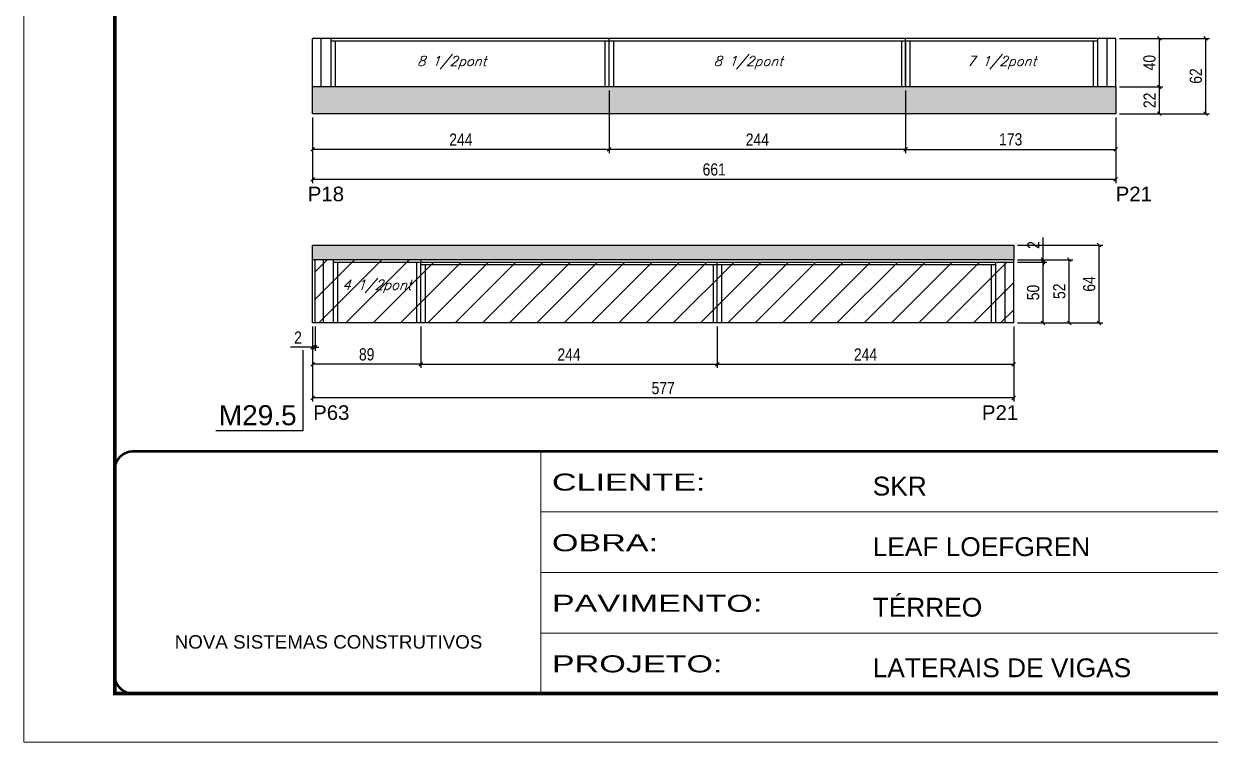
# Model space of a CAD drawing. Extents: x 3309 to 9590, y -2522 to 14608.
# Drawn here: x 8078 to 9054, y 8964 to 9554 of the extents above; entities that cross this region are included whole.
import ezdxf

# ---------------------------------------------------------------- set-up
doc = ezdxf.new("R2010")
doc.units = 0
doc.linetypes.add('CONTINUO', pattern=[0])
doc.linetypes.add('DASHED', pattern=[0.75, 0.5, -0.25])
for name, color, linetype in [('5', 5, 'Continuous'), ('COTA', 241, 'Continuous'), ('NOMENCLATURA', 7, 'Continuous'), ('Painéis', 200, 'Continuous'), ('SARR_2.2x7', 40, 'Continuous'), ('SARR_3.5x7', 81, 'Continuous'), ('texto', 7, 'Continuous')]:
    doc.layers.add(name, color=color, linetype=linetype)
for name, color, linetype, lineweight in [('Folhas', 255, 'Continuous', 9), ('Hachura', 251, 'Continuous', 9), ('SARRAFO DE PRESSAO', 251, 'DASHED', 9)]:
    doc.layers.add(name, color=color, linetype=linetype, lineweight=lineweight)
doc.styles.add('ARIAL', font='arial.ttf')
doc.styles.add('COTA TECNICA', font='techl___.ttf', dxfattribs={"height": 10})
doc.styles.add('Romans', font='romans.shx')
doc.styles.get("Standard").update_dxf_attribs({"font": 'arial.ttf'})
doc.styles.add('Tecnologia', font='')
doc.styles.get('Tecnologia').set_extended_font_data('Forgotten Futurist')
doc.dimstyles.new('PAINEL', dxfattribs={"dimtxt": 10, "dimasz": 3, "dimexe": 3, "dimexo": 3, "dimgap": 3, "dimtad": 1, "dimdec": 1, "dimzin": 12, "dimdsep": 46, "dimtxsty": 'COTA TECNICA', "dimblk1": 'OBLIQUE', "dimblk2": 'OBLIQUE', "dimsah": 1, "dimcen": 0.9, "dimclrd": 4, "dimclre": 4, "dimclrt": 240, "dimadec": 1, "dimazin": 3, "dimtfac": 1, "dimtdec": 1, "dimtmove": 0, "dimatfit": 3, "dimfxl": 1, "dimtolj": 1, "dimtzin": 12, "dimarcsym": 0})

# ---------------------------------------------------------------- blocks, each defined once
blk = doc.blocks.new('9999999999')
at = {"color": 30, "linetype": 'CONTINUO'}
for p, q in [((98564.56, 34230.21), (98564.56, 34429.45)), ((98564.56, 34379.64), (99583.98, 34379.64)), ((98564.56, 34329.83), (99487.98, 34329.83)), ((98564.56, 34280.02), (99487.98, 34280.02))]:
    blk.add_line(p, q, dxfattribs=at)
at = {"color": 30, "linetype": 'CONTINUO', "const_width": 2}
blk.add_lwpolyline([(99583.98, 34230.21), (99583.98, 34414.45, 0.414214), (99568.98, 34429.45), (98228.98, 34429.45, 0.414214), (98213.98, 34414.45), (98213.98, 34245.21, 0.414214), (98228.98, 34230.21), (99583.98, 34230.21)], format="xyb", dxfattribs=at)
at = {"layer": 'Folhas'}
blk.add_lwpolyline([(98138.98, 34190.21), (99623.98, 34190.21), (99623.98, 35240.21), (98138.98, 35240.21)], close=True, dxfattribs=at)
at = {"layer": 'Folhas', "color": 30, "const_width": 3}
blk.add_lwpolyline([(98213.98, 34230.21), (99583.98, 34230.21), (99583.98, 35200.21), (98213.98, 35200.21)], close=True, dxfattribs=at)
at = {"color": 7, "linetype": 'Continuous', "ltscale": 5, "style": 'ARIAL'}
for s, height, p in [('SKR', 15.483, (98837.68, 34393.13)), ('LEAF LOEFGREN', 15.4829, (98837.68, 34343.32)), ('TÉRREO', 15.483, (98837.68, 34293.51)), ('NOVA SISTEMAS CONSTRUTIVOS', 11.0592, (98263.19, 34267.21)), ('LATERAIS DE VIGAS', 15.4829, (98837.68, 34243.7))]:
    blk.add_text(s, height=height, dxfattribs=at).set_placement(p)
at = {"layer": 'Folhas', "color": 7, "style": 'Tecnologia', "width": 1.5}
for s, p in [('CLIENTE:', (98573.65, 34397.17)), ('OBRA:', (98573.65, 34347.31)), ('PAVIMENTO:', (98573.65, 34297.5)), ('PROJETO:', (98573.65, 34247.69))]:
    blk.add_text(s, height=14, dxfattribs=at).set_placement(p)
blk = doc.blocks.new('_Oblique')
at = {"color": 0, "linetype": 'ByBlock', "lineweight": -2}
blk.add_line((-0.5, -0.5), (0.5, 0.5), dxfattribs=at)
blk = doc.blocks.new('*D2032')
at = {"layer": 'COTA', "color": 4, "linetype": 'ByBlock', "lineweight": -2, "transparency": 16777216}
for p, q in [((8559.64, 9499.46), (8559.64, 9448.13)), ((8803.64, 9499.46), (8803.64, 9448.13)), ((8803.64, 9451.13), (8559.64, 9451.13))]:
    blk.add_line(p, q, dxfattribs=at)
at = {"layer": 'Defpoints', "color": 0, "linetype": 'ByBlock', "transparency": 16777216}
for p in [(8559.64, 9502.46), (8803.64, 9502.46), (8559.64, 9451.13)]:
    blk.add_point(p, dxfattribs=at)
at = {"layer": 'COTA', "color": 4, "linetype": 'ByBlock', "lineweight": -2, "transparency": 16777216, "xscale": 3, "yscale": 3, "zscale": 3, "rotation": 180}
blk.add_blockref('_Oblique', (8559.64, 9451.13), dxfattribs=at)
at = {"layer": 'COTA', "color": 4, "linetype": 'ByBlock', "lineweight": -2, "transparency": 16777216, "xscale": 3, "yscale": 3, "zscale": 3}
blk.add_blockref('_Oblique', (8803.64, 9451.13), dxfattribs=at)
at = {"layer": 'COTA', "color": 240, "linetype": 'ByBlock', "transparency": 16777216, "insert": (8681.64, 9459.21), "char_height": 10, "attachment_point": 5, "style": 'COTA TECNICA'}
blk.add_mtext('\\A1;244', dxfattribs=at)
blk = doc.blocks.new('*D2033')
at = {"layer": 'COTA', "color": 4, "linetype": 'ByBlock', "lineweight": -2, "transparency": 16777216}
for p, q in [((8559.64, 9499.46), (8559.64, 9448.13)), ((8315.64, 9477.46), (8315.64, 9448.13)), ((8559.64, 9451.13), (8315.64, 9451.13))]:
    blk.add_line(p, q, dxfattribs=at)
at = {"layer": 'Defpoints', "color": 0, "linetype": 'ByBlock', "transparency": 16777216}
for p in [(8559.64, 9502.46), (8315.64, 9480.46), (8315.64, 9451.13)]:
    blk.add_point(p, dxfattribs=at)
at = {"layer": 'COTA', "color": 4, "linetype": 'ByBlock', "lineweight": -2, "transparency": 16777216, "xscale": 3, "yscale": 3, "zscale": 3, "rotation": 180}
blk.add_blockref('_Oblique', (8315.64, 9451.13), dxfattribs=at)
at = {"layer": 'COTA', "color": 4, "linetype": 'ByBlock', "lineweight": -2, "transparency": 16777216, "xscale": 3, "yscale": 3, "zscale": 3}
blk.add_blockref('_Oblique', (8559.64, 9451.13), dxfattribs=at)
at = {"layer": 'COTA', "color": 240, "linetype": 'ByBlock', "transparency": 16777216, "insert": (8437.64, 9459.21), "char_height": 10, "attachment_point": 5, "style": 'COTA TECNICA'}
blk.add_mtext('\\A1;244', dxfattribs=at)
blk = doc.blocks.new('*D2034')
at = {"layer": 'COTA', "color": 4, "linetype": 'ByBlock', "lineweight": -2, "transparency": 16777216}
for p, q in [((8315.64, 9477.46), (8315.64, 9423.48)), ((8976.64, 9477.46), (8976.64, 9423.48)), ((8976.64, 9426.48), (8315.64, 9426.48))]:
    blk.add_line(p, q, dxfattribs=at)
at = {"layer": 'Defpoints', "color": 0, "linetype": 'ByBlock', "transparency": 16777216}
for p in [(8315.64, 9480.46), (8976.64, 9480.46), (8315.64, 9426.48)]:
    blk.add_point(p, dxfattribs=at)
at = {"layer": 'COTA', "color": 4, "linetype": 'ByBlock', "lineweight": -2, "transparency": 16777216, "xscale": 3, "yscale": 3, "zscale": 3, "rotation": 180}
blk.add_blockref('_Oblique', (8315.64, 9426.48), dxfattribs=at)
at = {"layer": 'COTA', "color": 4, "linetype": 'ByBlock', "lineweight": -2, "transparency": 16777216, "xscale": 3, "yscale": 3, "zscale": 3}
blk.add_blockref('_Oblique', (8976.64, 9426.48), dxfattribs=at)
at = {"layer": 'COTA', "color": 240, "linetype": 'ByBlock', "transparency": 16777216, "insert": (8646.14, 9434.59), "char_height": 10, "attachment_point": 5, "style": 'COTA TECNICA'}
blk.add_mtext('\\A1;661', dxfattribs=at)
blk = doc.blocks.new('*D2035')
at = {"layer": 'COTA', "color": 4, "lineweight": -2, "transparency": 16777216}
for p, q in [((8803.64, 9499.46), (8803.64, 9448.13)), ((8976.64, 9477.46), (8976.64, 9448.13)), ((8803.64, 9451.13), (8976.64, 9451.13))]:
    blk.add_line(p, q, dxfattribs=at)
at = {"layer": 'Defpoints', "color": 0, "transparency": 16777216}
for p in [(8803.64, 9502.46), (8976.64, 9480.46), (8976.64, 9451.13)]:
    blk.add_point(p, dxfattribs=at)
at = {"layer": 'COTA', "color": 4, "lineweight": -2, "transparency": 16777216, "xscale": 3, "yscale": 3, "zscale": 3, "rotation": 180}
blk.add_blockref('_Oblique', (8803.64, 9451.13), dxfattribs=at)
at = {"layer": 'COTA', "color": 4, "lineweight": -2, "transparency": 16777216, "xscale": 3, "yscale": 3, "zscale": 3}
blk.add_blockref('_Oblique', (8976.64, 9451.13), dxfattribs=at)
at = {"layer": 'COTA', "color": 240, "transparency": 16777216, "insert": (8890.14, 9459.35), "char_height": 10, "attachment_point": 5, "style": 'COTA TECNICA'}
blk.add_mtext('\\A1;173', dxfattribs=at)
blk = doc.blocks.new('*D2036')
at = {"layer": 'COTA', "color": 4, "lineweight": -2, "transparency": 16777216}
for p, q in [((8979.64, 9502.46), (9015.47, 9502.46)), ((9012.47, 9480.46), (9012.47, 9502.46)), ((8979.64, 9480.46), (9015.47, 9480.46))]:
    blk.add_line(p, q, dxfattribs=at)
at = {"layer": 'Defpoints', "color": 0, "transparency": 16777216}
for p in [(8976.64, 9502.46), (9012.47, 9502.46), (8976.64, 9480.46)]:
    blk.add_point(p, dxfattribs=at)
at = {"layer": 'COTA', "color": 4, "lineweight": -2, "transparency": 16777216, "xscale": 3, "yscale": 3, "zscale": 3}
for p, rotation in [((9012.47, 9502.46), 90), ((9012.47, 9480.46), 270)]:
    blk.add_blockref('_Oblique', p, dxfattribs=dict(at, rotation=rotation))
at = {"layer": 'COTA', "color": 240, "transparency": 16777216, "insert": (9004.47, 9491.46), "char_height": 10, "attachment_point": 5, "rotation": 90, "style": 'COTA TECNICA'}
blk.add_mtext('\\A1;22', dxfattribs=at)
blk = doc.blocks.new('*D2037')
at = {"layer": 'COTA', "color": 4, "lineweight": -2, "transparency": 16777216}
for p, q in [((8979.64, 9542.46), (9015.47, 9542.46)), ((9012.47, 9502.46), (9012.47, 9542.46)), ((8979.64, 9502.46), (9015.47, 9502.46))]:
    blk.add_line(p, q, dxfattribs=at)
at = {"layer": 'Defpoints', "color": 0, "transparency": 16777216}
for p in [(8976.64, 9542.46), (9012.47, 9542.46), (8976.64, 9502.46)]:
    blk.add_point(p, dxfattribs=at)
at = {"layer": 'COTA', "color": 4, "lineweight": -2, "transparency": 16777216, "xscale": 3, "yscale": 3, "zscale": 3}
for p, rotation in [((9012.47, 9542.46), 90), ((9012.47, 9502.46), 270)]:
    blk.add_blockref('_Oblique', p, dxfattribs=dict(at, rotation=rotation))
at = {"layer": 'COTA', "color": 240, "transparency": 16777216, "insert": (9004.37, 9522.46), "char_height": 10, "attachment_point": 5, "rotation": 90, "style": 'COTA TECNICA'}
blk.add_mtext('\\A1;40', dxfattribs=at)
blk = doc.blocks.new('*D2038')
at = {"layer": 'COTA', "color": 4, "lineweight": -2, "transparency": 16777216}
for p, q in [((8979.64, 9542.46), (9053.62, 9542.46)), ((9050.62, 9480.46), (9050.62, 9542.46)), ((8979.64, 9480.46), (9053.62, 9480.46))]:
    blk.add_line(p, q, dxfattribs=at)
at = {"layer": 'Defpoints', "color": 0, "transparency": 16777216}
for p in [(8976.64, 9542.46), (9050.62, 9542.46), (8976.64, 9480.46)]:
    blk.add_point(p, dxfattribs=at)
at = {"layer": 'COTA', "color": 4, "lineweight": -2, "transparency": 16777216, "xscale": 3, "yscale": 3, "zscale": 3}
for p, rotation in [((9050.62, 9542.46), 90), ((9050.62, 9480.46), 270)]:
    blk.add_blockref('_Oblique', p, dxfattribs=dict(at, rotation=rotation))
at = {"layer": 'COTA', "color": 240, "transparency": 16777216, "insert": (9042.52, 9511.46), "char_height": 10, "attachment_point": 5, "rotation": 90, "style": 'COTA TECNICA'}
blk.add_mtext('\\A1;62', dxfattribs=at)
blk = doc.blocks.new('*D2039')
at = {"layer": 'COTA', "color": 4, "linetype": 'ByBlock', "lineweight": -2, "transparency": 16777216}
for p, q in [((8315.64, 9305.43), (8315.64, 9271.4)), ((8404.64, 9305.43), (8404.64, 9271.4)), ((8404.64, 9274.4), (8315.64, 9274.4))]:
    blk.add_line(p, q, dxfattribs=at)
at = {"layer": 'Defpoints', "color": 0, "linetype": 'ByBlock', "transparency": 16777216}
for p in [(8315.64, 9308.43), (8404.64, 9308.43), (8315.64, 9274.4)]:
    blk.add_point(p, dxfattribs=at)
at = {"layer": 'COTA', "color": 4, "linetype": 'ByBlock', "lineweight": -2, "transparency": 16777216, "xscale": 3, "yscale": 3, "zscale": 3, "rotation": 180}
blk.add_blockref('_Oblique', (8315.64, 9274.4), dxfattribs=at)
at = {"layer": 'COTA', "color": 4, "linetype": 'ByBlock', "lineweight": -2, "transparency": 16777216, "xscale": 3, "yscale": 3, "zscale": 3}
blk.add_blockref('_Oblique', (8404.64, 9274.4), dxfattribs=at)
at = {"layer": 'COTA', "color": 240, "linetype": 'ByBlock', "transparency": 16777216, "insert": (8360.14, 9282.5), "char_height": 10, "attachment_point": 5, "style": 'COTA TECNICA'}
blk.add_mtext('\\A1;89', dxfattribs=at)
blk = doc.blocks.new('*D2041')
at = {"layer": 'COTA', "color": 4, "linetype": 'ByBlock', "lineweight": -2, "transparency": 16777216}
for p, q in [((8315.64, 9305.43), (8315.64, 9243.69)), ((8892.64, 9305.43), (8892.64, 9243.69)), ((8892.64, 9246.69), (8315.64, 9246.69))]:
    blk.add_line(p, q, dxfattribs=at)
at = {"layer": 'Defpoints', "color": 0, "linetype": 'ByBlock', "transparency": 16777216}
for p in [(8315.64, 9308.43), (8892.64, 9308.43), (8315.64, 9246.69)]:
    blk.add_point(p, dxfattribs=at)
at = {"layer": 'COTA', "color": 4, "linetype": 'ByBlock', "lineweight": -2, "transparency": 16777216, "xscale": 3, "yscale": 3, "zscale": 3, "rotation": 180}
blk.add_blockref('_Oblique', (8315.64, 9246.69), dxfattribs=at)
at = {"layer": 'COTA', "color": 4, "linetype": 'ByBlock', "lineweight": -2, "transparency": 16777216, "xscale": 3, "yscale": 3, "zscale": 3}
blk.add_blockref('_Oblique', (8892.64, 9246.69), dxfattribs=at)
at = {"layer": 'COTA', "color": 240, "linetype": 'ByBlock', "transparency": 16777216, "insert": (8604.14, 9254.8), "char_height": 10, "attachment_point": 5, "style": 'COTA TECNICA'}
blk.add_mtext('\\A1;577', dxfattribs=at)
blk = doc.blocks.new('*D2042')
at = {"layer": 'COTA', "color": 4, "lineweight": -2, "transparency": 16777216}
for p, q in [((8895.64, 9360.43), (8941.29, 9360.43)), ((8938.29, 9308.43), (8938.29, 9360.43)), ((8895.64, 9308.43), (8941.29, 9308.43))]:
    blk.add_line(p, q, dxfattribs=at)
at = {"layer": 'Defpoints', "color": 0, "transparency": 16777216}
for p in [(8892.64, 9360.43), (8938.29, 9360.43), (8892.64, 9308.43)]:
    blk.add_point(p, dxfattribs=at)
at = {"layer": 'COTA', "color": 4, "lineweight": -2, "transparency": 16777216, "xscale": 3, "yscale": 3, "zscale": 3}
for p, rotation in [((8938.29, 9360.43), 90), ((8938.29, 9308.43), 270)]:
    blk.add_blockref('_Oblique', p, dxfattribs=dict(at, rotation=rotation))
at = {"layer": 'COTA', "color": 240, "transparency": 16777216, "insert": (8930.18, 9334.43), "char_height": 10, "attachment_point": 5, "rotation": 90, "style": 'COTA TECNICA'}
blk.add_mtext('\\A1;52', dxfattribs=at)
blk = doc.blocks.new('*D2040')
at = {"layer": 'COTA', "color": 4, "lineweight": -2, "transparency": 16777216}
for p, q in [((8404.64, 9305.43), (8404.64, 9271.4)), ((8648.64, 9305.43), (8648.64, 9271.4)), ((8404.64, 9274.4), (8648.64, 9274.4))]:
    blk.add_line(p, q, dxfattribs=at)
at = {"layer": 'Defpoints', "color": 0, "transparency": 16777216}
for p in [(8404.64, 9308.43, 0), (8648.64, 9308.43, 0), (8648.64, 9274.4)]:
    blk.add_point(p, dxfattribs=at)
at = {"layer": 'COTA', "color": 4, "lineweight": -2, "transparency": 16777216, "xscale": 3, "yscale": 3, "zscale": 3, "rotation": 180}
blk.add_blockref('_Oblique', (8404.64, 9274.4), dxfattribs=at)
at = {"layer": 'COTA', "color": 4, "lineweight": -2, "transparency": 16777216, "xscale": 3, "yscale": 3, "zscale": 3}
blk.add_blockref('_Oblique', (8648.64, 9274.4), dxfattribs=at)
at = {"layer": 'COTA', "color": 240, "transparency": 16777216, "insert": (8526.64, 9282.47), "char_height": 10, "attachment_point": 5, "style": 'COTA TECNICA'}
blk.add_mtext('\\A1;244', dxfattribs=at)
blk = doc.blocks.new('*D2043')
at = {"layer": 'COTA', "color": 4, "lineweight": -2, "transparency": 16777216}
for p, q in [((8648.64, 9305.43), (8648.64, 9271.4)), ((8892.64, 9305.43), (8892.64, 9271.4)), ((8648.64, 9274.4), (8892.64, 9274.4))]:
    blk.add_line(p, q, dxfattribs=at)
at = {"layer": 'Defpoints', "color": 0, "transparency": 16777216}
for p in [(8648.64, 9308.43, 0), (8892.64, 9308.43, 0), (8892.64, 9274.4)]:
    blk.add_point(p, dxfattribs=at)
at = {"layer": 'COTA', "color": 4, "lineweight": -2, "transparency": 16777216, "xscale": 3, "yscale": 3, "zscale": 3, "rotation": 180}
blk.add_blockref('_Oblique', (8648.64, 9274.4), dxfattribs=at)
at = {"layer": 'COTA', "color": 4, "lineweight": -2, "transparency": 16777216, "xscale": 3, "yscale": 3, "zscale": 3}
blk.add_blockref('_Oblique', (8892.64, 9274.4), dxfattribs=at)
at = {"layer": 'COTA', "color": 240, "transparency": 16777216, "insert": (8770.64, 9282.47), "char_height": 10, "attachment_point": 5, "style": 'COTA TECNICA'}
blk.add_mtext('\\A1;244', dxfattribs=at)
blk = doc.blocks.new('*D2044')
at = {"layer": 'COTA', "color": 4, "lineweight": -2, "transparency": 16777216}
for p, q in [((8895.64, 9372.43), (8965.89, 9372.43)), ((8962.89, 9308.43), (8962.89, 9372.43)), ((8895.64, 9308.43), (8965.89, 9308.43))]:
    blk.add_line(p, q, dxfattribs=at)
at = {"layer": 'Defpoints', "color": 0, "transparency": 16777216}
for p in [(8892.64, 9372.43, 0), (8962.89, 9372.43), (8892.64, 9308.43, 0)]:
    blk.add_point(p, dxfattribs=at)
at = {"layer": 'COTA', "color": 4, "lineweight": -2, "transparency": 16777216, "xscale": 3, "yscale": 3, "zscale": 3}
for p, rotation in [((8962.89, 9372.43), 90), ((8962.89, 9308.43), 270)]:
    blk.add_blockref('_Oblique', p, dxfattribs=dict(at, rotation=rotation))
at = {"layer": 'COTA', "color": 240, "transparency": 16777216, "insert": (8954.79, 9340.43), "char_height": 10, "attachment_point": 5, "rotation": 90, "style": 'COTA TECNICA'}
blk.add_mtext('\\A1;64', dxfattribs=at)
blk = doc.blocks.new('*D2045')
at = {"layer": 'COTA', "color": 4, "lineweight": -2, "transparency": 16777216}
for p, q in [((8315.64, 9305.43), (8315.64, 9285.39)), ((8317.64, 9305.43), (8317.64, 9285.39)), ((8315.64, 9288.39), (8297.53, 9288.39)), ((8317.64, 9288.39), (8315.64, 9288.39)), ((8317.64, 9288.39), (8320.64, 9288.39))]:
    blk.add_line(p, q, dxfattribs=at)
at = {"layer": 'Defpoints', "color": 0, "transparency": 16777216}
for p in [(8315.64, 9308.43, 0), (8317.64, 9308.43, 0), (8315.64, 9288.39)]:
    blk.add_point(p, dxfattribs=at)
at = {"layer": 'COTA', "color": 4, "lineweight": -2, "transparency": 16777216, "xscale": 3, "yscale": 3, "zscale": 3}
blk.add_blockref('_Oblique', (8315.64, 9288.39), dxfattribs=at)
at = {"layer": 'COTA', "color": 4, "lineweight": -2, "transparency": 16777216, "xscale": 3, "yscale": 3, "zscale": 3, "rotation": 180}
blk.add_blockref('_Oblique', (8317.64, 9288.39), dxfattribs=at)
at = {"layer": 'COTA', "color": 240, "transparency": 16777216, "insert": (8303.59, 9296.39), "char_height": 10, "attachment_point": 5, "style": 'COTA TECNICA'}
blk.add_mtext('\\A1;2', dxfattribs=at)
blk = doc.blocks.new('*D2046')
at = {"layer": 'COTA', "color": 4, "lineweight": -2, "transparency": 16777216}
for p, q in [((8895.64, 9358.43), (8919.75, 9358.43)), ((8916.75, 9308.43), (8916.75, 9358.43)), ((8895.64, 9308.43), (8919.75, 9308.43))]:
    blk.add_line(p, q, dxfattribs=at)
at = {"layer": 'Defpoints', "color": 0, "transparency": 16777216}
for p in [(8892.64, 9358.43, 0), (8916.75, 9358.43), (8892.64, 9308.43, 0)]:
    blk.add_point(p, dxfattribs=at)
at = {"layer": 'COTA', "color": 4, "lineweight": -2, "transparency": 16777216, "xscale": 3, "yscale": 3, "zscale": 3}
for p, rotation in [((8916.75, 9358.43), 90), ((8916.75, 9308.43), 270)]:
    blk.add_blockref('_Oblique', p, dxfattribs=dict(at, rotation=rotation))
at = {"layer": 'COTA', "color": 240, "transparency": 16777216, "insert": (8908.64, 9333.43), "char_height": 10, "attachment_point": 5, "rotation": 90, "style": 'COTA TECNICA'}
blk.add_mtext('\\A1;50', dxfattribs=at)
blk = doc.blocks.new('*D2047')
at = {"layer": 'COTA', "color": 4, "lineweight": -2, "transparency": 16777216}
for p, q in [((8916.75, 9360.43), (8916.75, 9378.54)), ((8895.64, 9360.43), (8919.75, 9360.43)), ((8895.64, 9358.43), (8919.75, 9358.43)), ((8916.75, 9358.43), (8916.75, 9360.43)), ((8916.75, 9358.43), (8916.75, 9355.43))]:
    blk.add_line(p, q, dxfattribs=at)
at = {"layer": 'Defpoints', "color": 0, "transparency": 16777216}
for p in [(8892.64, 9360.43, 0), (8892.64, 9358.43, 0), (8916.75, 9360.43)]:
    blk.add_point(p, dxfattribs=at)
at = {"layer": 'COTA', "color": 4, "lineweight": -2, "transparency": 16777216, "xscale": 3, "yscale": 3, "zscale": 3}
for p, rotation in [((8916.75, 9360.43), 270), ((8916.75, 9358.43), 90)]:
    blk.add_blockref('_Oblique', p, dxfattribs=dict(at, rotation=rotation))
at = {"layer": 'COTA', "color": 240, "transparency": 16777216, "insert": (8908.75, 9372.49), "char_height": 10, "attachment_point": 5, "rotation": 90, "style": 'COTA TECNICA'}
blk.add_mtext('\\A1;2', dxfattribs=at)

msp = doc.modelspace()

# ---------------------------------------------------------------- hatches: boundary and pattern name
at = {"layer": 'COTA'}
h = msp.add_hatch(dxfattribs=at)
h.set_pattern_fill('AR-CONC', color=256, scale=0.03)
h.set_pattern_definition([(50, (0, -11.7322), (5.46554, -0.4781726), [0.5715, -6.2865]), (355, (0, -11.732), (-1.0573026, 5.7317054), [0.4572, -5.0292175]), (100.451445, (0.4555, -11.772), (4.4082374, 5.2535326), [0.4857003, -5.3427073]), (46.1842, (0, -10.208), (8.1323712, -1.26127), [0.85725, -9.42975]), (96.63556, (0.678, -10.313), (7.122124, 7.4227837), [0.7285507, -8.014068]), (351.18415, (0, -10.208), (7.122124, 7.422784), [0.685799, -7.543792]), (21, (0.762, -10.5892), (4.5484317, -3.067956), [0.5715, -6.2865]), (326, (0.762, -10.589), (1.8540609, 5.525639), [0.4572, -5.0292]), (71.451445, (1.141, -10.845), (6.4024926, 2.457683), [0.4857003, -5.3426981]), (37.5, (0, -11.7322), (0.0926581, 2.53665117), [0, -4.96824, 0, -5.1054, 0, -5.04825]), (7.5, (0, -11.7322), (2.0045899, 3.00541724), [0, -2.91084, 0, -4.85394, 0, -1.92405]), (327.5, (-1.6993, -11.7322), (4.06771786, -0.17186232), [0, -1.905, 0, -5.9436, 0, -7.8867]), (317.5, (-2.4613, -11.7322), (4.4438754, 0.7627947), [0, -2.4765, 0, -3.94716, 0, -5.6007])])
h.paths.add_polyline_path([(8315.64, 9502.46), (8315.64, 9480.46), (8976.64, 9480.46), (8976.64, 9502.46)])
h = msp.add_hatch(dxfattribs=at)
h.set_pattern_fill('AR-CONC', color=256, scale=0.03)
h.set_pattern_definition([(50, (4543.624, -362.402), (5.46554, -0.4781726), [0.5715, -6.2865]), (355, (4543.624, -362.402), (-1.0573026, 5.7317054), [0.4572, -5.0292175]), (100.451445, (4544.0795, -362.4417), (4.4082374, 5.2535326), [0.4857003, -5.3427073]), (46.1842, (4543.624, -360.878), (8.1323712, -1.26127), [0.85725, -9.42975]), (96.63556, (4544.302, -360.983), (7.122124, 7.422784), [0.728551, -8.014068]), (351.18415, (4543.624, -360.878), (7.122124, 7.422784), [0.685799, -7.543792]), (21, (4544.386, -361.259), (4.5484317, -3.067956), [0.5715, -6.2865]), (326, (4544.386, -361.259), (1.8540609, 5.525639), [0.4572, -5.0292]), (71.451445, (4544.765, -361.5145), (6.4024926, 2.457683), [0.4857003, -5.342698]), (37.5, (4543.624, -362.4019), (0.0926581, 2.53665117), [0, -4.96824, 0, -5.1054, 0, -5.04825]), (7.5, (4543.624, -362.402), (2.0045899, 3.00541724), [0, -2.91084, 0, -4.85394, 0, -1.92405]), (327.5, (4541.9248, -362.4019), (4.06771786, -0.17186232), [0, -1.905, 0, -5.9436, 0, -7.8867]), (317.5, (4541.1628, -362.402), (4.4438754, 0.7627947), [0, -2.4765, 0, -3.94716, 0, -5.6007])])
h.paths.add_polyline_path([(8892.64, 9360.43), (8892.64, 9372.43), (8315.64, 9372.43), (8315.64, 9360.43)])
at = {"layer": 'Hachura', "linetype": 'ByBlock'}
h = msp.add_hatch(dxfattribs=at)
h.set_pattern_fill('ANSI31', color=256, scale=5)
h.paths.add_polyline_path([(8404.64, 9308.43), (8404.64, 9358.43), (8404.64, 9360.43), (8317.64, 9360.43), (8317.64, 9308.43)])
h.paths.add_polyline_path([(8404.64, 9358.43), (8404.64, 9308.43), (8648.64, 9308.43), (8648.64, 9358.43)])
h.paths.add_polyline_path([(8648.64, 9358.43), (8648.64, 9308.43), (8892.64, 9308.43), (8892.64, 9358.43)])

# ---------------------------------------------------------------- linework, layer by layer
at = {"layer": 'COTA'}
for p, q in [((8315.64, 9480.46), (8315.64, 9502.46)), ((8976.64, 9502.46), (8976.64, 9480.46)), ((8976.64, 9480.46), (8315.64, 9480.46)), ((8315.64, 9360.43), (8315.64, 9372.43)), ((8315.64, 9372.43), (8892.64, 9372.43)), ((8892.64, 9372.43), (8892.64, 9360.43))]:
    msp.add_line(p, q, dxfattribs=at)
at = {"layer": 'NOMENCLATURA', "linetype": 'Continuous'}
for p, q in [((8307.73, 9220.07, 0), (8307.73, 9285.88, 0)), ((8235.85, 9220.07, 0), (8307.73, 9220.07, 0))]:
    msp.add_line(p, q, dxfattribs=at)
at = {"layer": 'Painéis', "linetype": 'ByBlock'}
for p, q in [((8976.64, 9542.46), (8315.64, 9542.46)), ((8315.64, 9502.46), (8315.64, 9542.46)), ((8559.64, 9502.46), (8559.64, 9542.46)), ((8803.64, 9502.46), (8803.64, 9542.46)), ((8976.64, 9502.46), (8976.64, 9542.46)), ((8976.64, 9502.46), (8315.64, 9502.46)), ((8892.64, 9360.43), (8315.64, 9360.43)), ((8315.64, 9308.43), (8315.64, 9360.43)), ((8317.64, 9308.43), (8317.64, 9360.43)), ((8404.64, 9308.43), (8404.64, 9358.43)), ((8648.64, 9308.43), (8648.64, 9358.43)), ((8892.64, 9308.43), (8892.64, 9358.43)), ((8892.64, 9308.43), (8315.64, 9308.43))]:
    msp.add_line(p, q, dxfattribs=at)
msp.add_lwpolyline([(8404.64, 9358.43), (8892.64, 9358.43), (8892.64, 9360.43), (8404.64, 9360.43)], close=True, dxfattribs=at)
at = {"layer": 'SARR_2.2x7', "linetype": 'Continuous'}
for p, q in [((8322.64, 9502.46), (8322.64, 9542.46)), ((8969.64, 9502.46), (8969.64, 9542.46)), ((8559.64, 9540.26), (8330.64, 9540.26)), ((8803.64, 9540.26), (8559.64, 9540.26)), ((8961.64, 9540.26), (8803.64, 9540.26)), ((8324.64, 9308.43), (8324.64, 9360.43)), ((8404.64, 9358.23), (8332.64, 9358.23)), ((8648.64, 9356.23), (8404.64, 9356.23)), ((8877.64, 9356.23), (8648.64, 9356.23)), ((8885.64, 9308.43), (8885.64, 9358.43))]:
    msp.add_line(p, q, dxfattribs=at)
at = {"layer": 'SARR_3.5x7'}
for p, q in [((8330.64, 9542.46), (8330.64, 9502.46)), ((8961.64, 9542.46), (8961.64, 9502.46)), ((8334.14, 9540.26), (8334.14, 9502.46)), ((8556.14, 9540.26), (8556.14, 9502.46)), ((8563.14, 9540.26), (8563.14, 9502.46)), ((8800.14, 9540.26), (8800.14, 9502.46)), ((8803.64, 9540.26), (8803.64, 9502.46)), ((8807.14, 9540.26), (8807.14, 9502.46)), ((8958.14, 9540.26), (8958.14, 9502.46)), ((8332.64, 9360.43), (8332.64, 9308.43)), ((8336.14, 9358.23), (8336.14, 9308.43)), ((8401.14, 9358.23), (8401.14, 9308.43)), ((8408.14, 9356.23), (8408.14, 9308.43)), ((8645.14, 9356.23), (8645.14, 9308.43)), ((8652.14, 9356.23), (8652.14, 9308.43)), ((8874.14, 9356.23), (8874.14, 9308.43)), ((8877.64, 9358.43), (8877.64, 9308.43))]:
    msp.add_line(p, q, dxfattribs=at)

# ---------------------------------------------------------------- block references
at = {"layer": 'SARRAFO DE PRESSAO', "color": 6, "linetype": 'ByBlock'}
msp.add_blockref('9999999999', (-90061.11, -25226.65), dxfattribs=at)

# ---------------------------------------------------------------- texts
at = {"layer": '5', "linetype": 'Continuous'}
for s, rotation, p in [('P18', 359.99996, (8311.64, 9408.47)), ('P21', 359.99996, (8976.55, 9408.47)), ('P63', 0.00004, (8316.09, 9228.68)), ('P21', 0.00004, (8866.46, 9228.68))]:
    msp.add_text(s, height=12, rotation=rotation, dxfattribs=at).set_placement(p)
at = {"layer": 'NOMENCLATURA', "linetype": 'Continuous'}
msp.add_text('M29.5', height=16.5, dxfattribs=at).set_placement((8238.42, 9224.27, 0))
at = {"layer": 'texto', "color": 2, "char_height": 8, "attachment_point": 5, "style": 'Romans'}
for s, insert in [('{\\Q19;\\C256;8 1/2pont}', (8430.14, 9522.46)), ('{\\Q19;\\C256;8 1/2pont}', (8674.14, 9522.46)), ('{\\Q19;\\C256;7 1/2pont}', (8882.64, 9522.46)), ('{\\Q19;\\C256;4 1/2pont}', (8368.64, 9338.43))]:
    msp.add_mtext(s, dxfattribs=dict(at, insert=insert))

# ---------------------------------------------------------------- dimensions: what is measured, and where the dimension line sits
at = {"layer": 'COTA'}
for base, p1, p2, picture, middle in [((9012.47, 9542.46), (8976.64, 9502.46), (8976.64, 9542.46), '*D2037', (9004.37, 9522.46)), ((9050.62, 9542.46), (8976.64, 9480.46), (8976.64, 9542.46), '*D2038', (9042.52, 9511.46)), ((9012.47, 9502.46), (8976.64, 9480.46), (8976.64, 9502.46), '*D2036', (9004.47, 9491.46)), ((8916.75, 9360.43, 0), (8892.64, 9358.43), (8892.64, 9360.43), '*D2047', (8908.75, 9372.49, 0)), ((8962.89, 9372.43, 0), (8892.64, 9308.43), (8892.64, 9372.43), '*D2044', (8954.79, 9340.43, 0)), ((8938.29, 9360.43), (8892.64, 9308.43), (8892.64, 9360.43), '*D2042', (8930.18, 9334.43)), ((8916.75, 9358.43, 0), (8892.64, 9308.43), (8892.64, 9358.43), '*D2046', (8908.64, 9333.43, 0))]:
    dim = msp.add_linear_dim(base=base, p1=p1, p2=p2, angle=90, dimstyle='PAINEL', dxfattribs=at)
    dim.commit()
    dim.dimension.update_dxf_attribs({"geometry": picture, "text_midpoint": middle})
at = {"layer": 'COTA', "linetype": 'ByBlock'}
for base, p1, p2, picture, middle in [((8315.64, 9451.13), (8559.64, 9502.46), (8315.64, 9480.46), '*D2033', (8437.64, 9459.21)), ((8315.64, 9274.4), (8404.64, 9308.43), (8315.64, 9308.43), '*D2039', (8360.14, 9282.5))]:
    dim = msp.add_linear_dim(base=base, p1=p1, p2=p2, angle=180, dimstyle='PAINEL', override={"dimtmove": 1}, dxfattribs=at)
    dim.commit()
    dim.dimension.update_dxf_attribs({"geometry": picture, "text_midpoint": middle})
for base, p1, p2, picture, middle in [((8559.64, 9451.13), (8803.64, 9502.46), (8559.64, 9502.46), '*D2032', (8681.64, 9459.21)), ((8315.64, 9426.48), (8976.64, 9480.46), (8315.64, 9480.46), '*D2034', (8646.14, 9434.59)), ((8315.64, 9246.69), (8892.64, 9308.43), (8315.64, 9308.43), '*D2041', (8604.14, 9254.8))]:
    dim = msp.add_linear_dim(base=base, p1=p1, p2=p2, angle=180, dimstyle='PAINEL', dxfattribs=at)
    dim.commit()
    dim.dimension.update_dxf_attribs({"geometry": picture, "text_midpoint": middle})
at = {"layer": 'COTA'}
for base, p1, p2, picture, middle in [((8976.64, 9451.13), (8803.64, 9502.46), (8976.64, 9480.46), '*D2035', (8890.14, 9459.35)), ((8315.64, 9288.39, 0), (8317.64, 9308.43), (8315.64, 9308.43), '*D2045', (8303.59, 9296.39, 0)), ((8648.64, 9274.4, 0), (8404.64, 9308.43), (8648.64, 9308.43), '*D2040', (8526.64, 9282.47, 0)), ((8892.64, 9274.4, 0), (8648.64, 9308.43), (8892.64, 9308.43), '*D2043', (8770.64, 9282.47, 0))]:
    dim = msp.add_linear_dim(base=base, p1=p1, p2=p2, dimstyle='PAINEL', dxfattribs=at)
    dim.commit()
    dim.dimension.update_dxf_attribs({"geometry": picture, "text_midpoint": middle})

doc.saveas('drawing.dxf')
